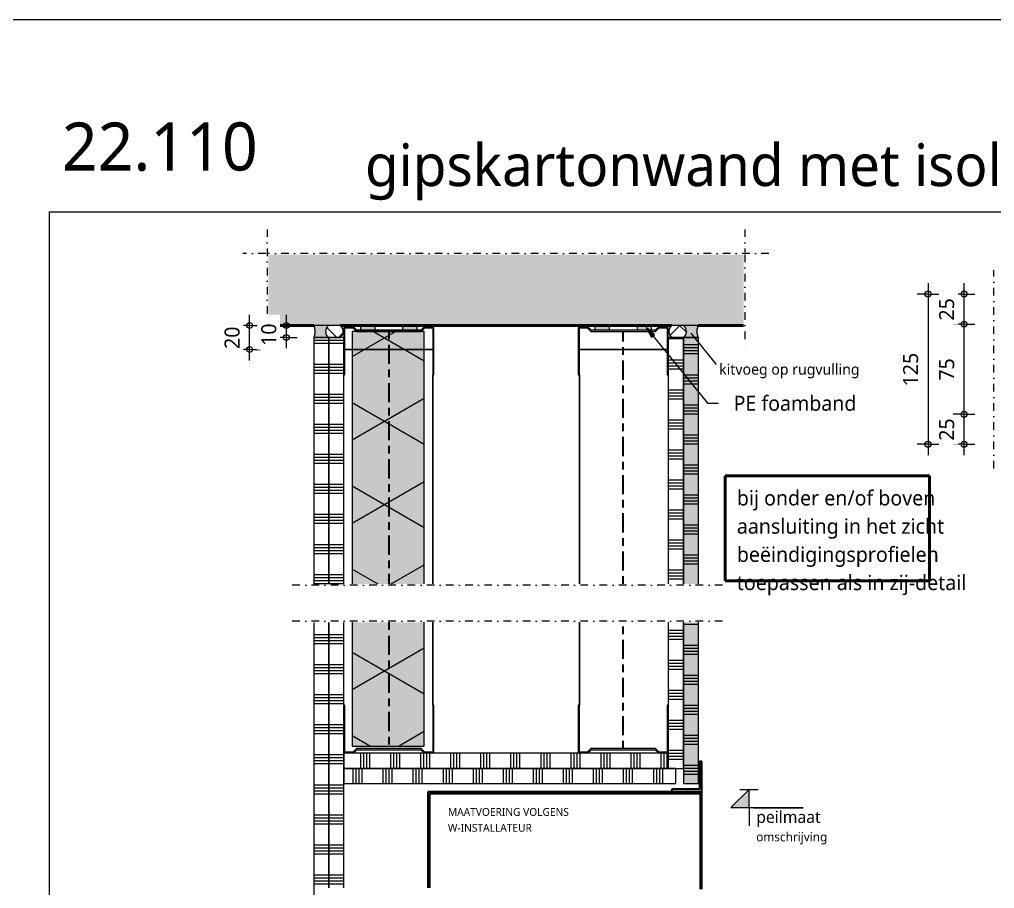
# Model space of a CAD drawing. Header units: millimetres. Extents: x -617 to 12931, y -7813 to -1363.
# Drawn here: x 10856 to 11667, y -2086 to -1363 of the extents above; entities that cross this region are included whole.
import ezdxf

# ---------------------------------------------------------------- set-up
doc = ezdxf.new("R2010")
doc.units = ezdxf.units.MM
doc.linetypes.add('Center', pattern=[31.75, 6.35, -4.7625, 15.875, -4.7625])
doc.linetypes.add('Dash dot', pattern=[15.875, 6.35, -4.7625, 0, -4.7625])
for name, color, linetype, lineweight in [('A-ANNO-DIMS', 211, 'Continuous', 13), ('A-ANNO-DIMS-5', 211, 'Continuous', 13), ('A-ANNO-IDEN', 131, 'Continuous', 18), ('A-ANNO-NOTE', 131, 'Continuous', 18), ('A-DETL', 90, 'Continuous', 13), ('A-DETL-CNTR', 5, 'Center', 35), ('A-DETL-GENF', 92, 'Continuous', 18), ('A-DETL-MBND', 5, 'Continuous', 25), ('G-ANNO-TEXT', 231, 'Continuous', 13)]:
    doc.layers.add(name, color=color, linetype=linetype, lineweight=lineweight)
doc.styles.add('Segoe UI', font='segoeui.ttf', dxfattribs={"height": 7.5})
doc.styles.add('Segoe UI_1', font='segoeui.ttf', dxfattribs={"height": 10})
doc.styles.add('Segoe UI_2', font='segoeui.ttf', dxfattribs={"height": 9})
doc.styles.add('Segoe UI_3', font='segoeui.ttf', dxfattribs={"height": 12.5})
doc.styles.add('Segoe UI_5', font='segoeui.ttf', dxfattribs={"height": 40})
doc.styles.add('Segoe UI_6', font='segoeui.ttf', dxfattribs={"height": 35})
doc.styles.add('Segoe UI_7', font='segoeui.ttf', dxfattribs={"height": 6.5})
doc.dimstyles.new('2_5_mm', dxfattribs={"dimscale": 304.8, "dimtxt": 13.092049, "dimasz": 0.016404, "dimexe": 0.029528, "dimexo": 0.0625, "dimgap": 0.014764, "dimtad": 1, "dimdec": 0, "dimzin": 0, "dimdsep": 46, "dimtxsty": 'Segoe UI_3', "dimblk1": 'DOTBLANK', "dimblk2": 'DOTBLANK', "dimsah": 1, "dimcen": 0.09, "dimdle": 0.029528, "dimazin": 0, "dimtfac": 1, "dimtdec": 4, "dimtix": 1, "dimtmove": 0, "dimatfit": 3, "dimfxl": 0.029528, "dimfxlon": 1, "dimtvp": 1, "dimtfill": 1, "dimtolj": 1, "dimtzin": 0, "dimarcsym": 2})
doc.dimstyles.new('2_5_mm_1', dxfattribs={"dimscale": 304.8, "dimtxt": 13.092049, "dimasz": 0.016404, "dimexe": 0.029528, "dimexo": 0.0625, "dimgap": 0.014764, "dimtad": 1, "dimdec": 0, "dimzin": 0, "dimdsep": 46, "dimtxsty": 'Segoe UI_3', "dimblk1": 'DOTBLANK', "dimblk2": 'DOTBLANK', "dimsah": 1, "dimcen": 0.09, "dimdle": 0.029528, "dimazin": 0, "dimtfac": 1, "dimtdec": 4, "dimtix": 1, "dimtmove": 2, "dimatfit": 3, "dimfxl": 0.029528, "dimfxlon": 1, "dimtvp": 1, "dimtfill": 1, "dimtolj": 1, "dimtzin": 0, "dimarcsym": 2})

# ---------------------------------------------------------------- blocks, each defined once
blk = doc.blocks.new('42 isolatie - Type 1-3760030-22_1 Principedetails metalstud')
at = {"layer": 'A-DETL-GENF'}
h = blk.add_hatch(color=256, dxfattribs=at)
h.paths.add_polyline_path([(345.28, -60.8), (345.28, -0.8), (242.28, -0.8), (242.28, -60.8), (304.79, -60.8)])
h.paths.add_polyline_path([(210.26, -56.8), (210.26, -0.8), (0.28, -0.8), (0.28, -60.8), (210.26, -60.8), (210.26, -57.21)])
at = {"layer": 'A-DETL-GENF', "lineweight": 13}
h = blk.add_hatch(dxfattribs=at)
h.set_pattern_fill('FP_2', color=256, style=0, pattern_type=2)
h.set_pattern_definition([(300, (0, -60.8), (-51.962, -30), []), (240, (0, -60.8), (-51.962, 30), [])])
h.paths.add_polyline_path([(345.28, -60.8), (345.28, -0.8), (242.28, -0.8), (242.28, -60.8), (304.79, -60.8)])
h.paths.add_polyline_path([(210.26, -56.8), (210.26, -0.8), (0.28, -0.8), (0.28, -60.8), (210.26, -60.8), (210.26, -57.21)])
at = {"layer": 'A-DETL-GENF'}
for p, q in [((210.26, -0.8), (0.28, -0.8)), ((0.28, -0.8), (0.28, -3.39)), ((210.26, -0.8), (0.28, -0.8)), ((0.28, -0.8), (0.28, -3.39)), ((0.28, -3.39), (0.28, -57.21)), ((345.28, -0.8), (242.28, -0.8)), ((345.28, -0.8), (242.28, -0.8)), ((345.28, -60.8), (345.28, -0.8)), ((345.28, -60.8), (345.28, -0.8)), ((0.28, -57.21), (0.28, -60.8)), ((0.28, -57.21), (0.28, -60.8)), ((0.28, -60.8), (210.26, -60.8)), ((0.28, -60.8), (210.26, -60.8)), ((242.28, -60.8), (345.28, -60.8)), ((242.28, -60.8), (345.28, -60.8))]:
    blk.add_line(p, q, dxfattribs=at)
blk = doc.blocks.new('40  gipsplaat - D12_5-V283-22_1 Principedetails metalstud')
at = {"layer": 'A-DETL-GENF', "lineweight": 13}
h = blk.add_hatch(dxfattribs=at)
h.set_pattern_fill('FP_368', color=256, style=0, pattern_type=2)
h.set_pattern_definition([(270, (1996.272, 11407.96), (25, 1e-15), []), (270, (1998.772, 11407.96), (25, 1e-15), []), (270, (2001.272, 11407.96), (25, 1e-15), []), (270, (2003.772, 11407.96), (25, 1e-15), [])])
h.paths.add_polyline_path([(0, 6.25), (0, 0), (121.5, 0), (121.5, 12.5), (0, 12.5)])
h.paths.add_polyline_path([(153.52, 12.5), (153.52, 0), (358.5, 0), (358.5, 12.5), (327.5, 12.5)])
at = {"layer": 'A-DETL-GENF'}
for p, q in [((12.5, 12.5), (0, 12.5)), ((0, 12.5), (0, 6.25)), ((0, 12.5), (0, 6.25)), ((13.5, 12.5), (12.5, 12.5)), ((13.5, 12.5), (12.5, 12.5)), ((52.5, 12.5), (13.5, 12.5)), ((121.5, 12.5), (52.5, 12.5)), ((121.5, 12.5), (52.5, 12.5)), ((327.5, 12.5), (153.52, 12.5)), ((327.5, 12.5), (153.52, 12.5)), ((358.5, 12.5), (327.5, 12.5)), ((358.5, 9.8), (358.5, 12.5)), ((358.5, 9.8), (358.5, 12.5)), ((358.5, 0), (358.5, 9.8)), ((358.5, 0), (358.5, 9.8)), ((0, 6.25), (0, 0)), ((0, 6.25), (0, 0)), ((0, 0), (121.5, 0)), ((153.52, 0), (358.5, 0))]:
    blk.add_line(p, q, dxfattribs=at)
blk = doc.blocks.new('40  gipsplaat - stootvast D12_5-V284-22_1 Principedetails metalstud')
at = {"layer": 'A-DETL-GENF'}
h = blk.add_hatch(color=256, dxfattribs=at)
h.paths.add_polyline_path([(0, 12.5), (0, 0), (134, 0), (134, 12.5), (71.49, 12.5)])
h.paths.add_polyline_path([(166.02, 12.15), (166.02, 0), (371, 0), (371, 12.5), (166.02, 12.5)])
at = {"layer": 'A-DETL-GENF', "lineweight": 13}
h = blk.add_hatch(dxfattribs=at)
h.set_pattern_fill('FP_369', color=256, style=0, pattern_type=2)
h.set_pattern_definition([(270, (2008.772, 11420.46), (25, 1e-15), []), (270, (2011.272, 11420.46), (25, 1e-15), []), (270, (2013.772, 11420.46), (25, 1e-15), []), (270, (2016.272, 11420.46), (25, 1e-15), [])])
h.paths.add_polyline_path([(0, 12.5), (0, 0), (134, 0), (134, 12.5), (71.49, 12.5)])
h.paths.add_polyline_path([(166.02, 12.15), (166.02, 0), (371, 0), (371, 12.5), (166.02, 12.5)])
at = {"layer": 'A-DETL-GENF'}
for p, q in [((134, 12.5), (0, 12.5)), ((0, 12.5), (0, 0)), ((134, 12.5), (0, 12.5)), ((0, 12.5), (0, 0)), ((371, 12.5), (166.02, 12.5)), ((371, 12.5), (166.02, 12.5)), ((371, 0), (371, 12.5)), ((0, 0), (134, 0)), ((0, 0), (134, 0)), ((166.02, 0), (371, 0)), ((166.02, 0), (371, 0))]:
    blk.add_line(p, q, dxfattribs=at)
blk = doc.blocks.new('22 metalstud profiel - 75 mm hor-V257-22_1 Principedetails metalstud')
at = {"layer": 'A-DETL-GENF'}
blk.add_hatch(color=256, dxfattribs=at).paths.add_polyline_path([(-36.5, 0), (-37.5, -1), (-37.5, -40), (-36.5, -40), (-36.5, -1), (-29.91, -1), (-26.91, -4), (26.91, -4), (29.91, -1), (36.5, -1), (36.5, -40), (37.5, -40), (37.5, -1), (36.5, 0), (29.5, 0), (26.5, -3), (-26.5, -3), (-29.5, 0)])
for p, q in [((-36.5, 0), (-37.5, -1)), ((-26.5, -3), (-29.5, 0)), ((29.5, 0), (26.5, -3)), ((37.5, -1), (36.5, 0)), ((-37.5, -1), (-37.5, -40)), ((-36.5, -40), (-36.5, -1)), ((-36.5, -1), (-29.91, -1)), ((-29.91, -1), (-26.91, -4)), ((-26.91, -4), (26.91, -4)), ((26.5, -3), (-26.5, -3)), ((26.91, -4), (29.91, -1)), ((29.91, -1), (36.5, -1)), ((36.5, -1), (36.5, -40)), ((37.5, -40), (37.5, -1)), ((-37.5, -40), (-36.5, -40)), ((36.5, -40), (37.5, -40)), ((37.5, -40), (36.5, -40))]:
    blk.add_line(p, q, dxfattribs=at)
blk = doc.blocks.new('40  gipsplaat - D12_5-V285-22_1 Principedetails metalstud')
at = {"layer": 'A-DETL-GENF', "lineweight": 13}
h = blk.add_hatch(dxfattribs=at)
h.set_pattern_fill('FP_370', color=256, style=0, pattern_type=2)
h.set_pattern_definition([(270, (2542.607, 11112.96), (25, 1e-15), []), (270, (2545.107, 11112.96), (25, 1e-15), []), (270, (2547.607, 11112.96), (25, 1e-15), []), (270, (2550.107, 11112.96), (25, 1e-15), [])])
h.paths.add_polyline_path([(0, 0.88), (0, 0), (149, 0), (149, 2.5), (197.98, 2.5), (197.98, 0), (414.83, 0), (414.83, 2.5), (446.85, 2.5), (446.85, 0), (667.83, 0), (667.83, 12.5), (0, 12.5), (0, 1.26)])
h.paths.add_polyline_path([(699.85, 1.42), (699.85, 0), (904.83, 0), (904.83, 12.5), (699.85, 12.5), (699.85, 11.61)])
at = {"layer": 'A-DETL-GENF'}
for p, q in [((667.83, 12.5), (0, 12.5)), ((0, 12.5), (0, 0)), ((667.83, 12.5), (0, 12.5)), ((0, 12.5), (0, 0)), ((904.83, 12.5), (699.85, 12.5)), ((904.83, 12.5), (699.85, 12.5)), ((904.83, 0), (904.83, 12.5)), ((904.83, 0), (904.83, 12.5)), ((0, 0), (149, 0)), ((197.98, 0), (414.83, 0)), ((446.85, 0), (667.83, 0)), ((699.85, 0), (904.83, 0))]:
    blk.add_line(p, q, dxfattribs=at)
blk = doc.blocks.new('40  gipsplaat - D12_5-V286-22_1 Principedetails metalstud')
at = {"layer": 'A-DETL-GENF', "lineweight": 13}
h = blk.add_hatch(dxfattribs=at)
h.set_pattern_fill('FP_371', color=256, style=0, pattern_type=2)
h.set_pattern_definition([(270, (2542.607, 11125.46), (25, 1e-15), []), (270, (2545.107, 11125.46), (25, 1e-15), []), (270, (2547.607, 11125.46), (25, 1e-15), []), (270, (2550.107, 11125.46), (25, 1e-15), [])])
h.paths.add_polyline_path([(0, 0), (149, 0), (149, 12.5), (0, 12.5), (0, 1.79)])
h.paths.add_polyline_path([(197.98, 12.5), (197.98, 0), (414.83, 0), (414.83, 12.5), (288.83, 12.5)])
h.paths.add_polyline_path([(446.85, 0), (667.83, 0), (667.83, 12.5), (446.85, 12.5)])
h.paths.add_polyline_path([(699.85, 12.5), (699.85, 0), (904.83, 0), (904.83, 12.5), (873.83, 12.5)])
at = {"layer": 'A-DETL-GENF'}
for p, q in [((149, 12.5), (0, 12.5)), ((0, 12.5), (0, 2.7)), ((149, 12.5), (0, 12.5)), ((414.83, 12.5), (197.98, 12.5)), ((414.83, 12.5), (197.98, 12.5)), ((667.83, 12.5), (446.85, 12.5)), ((667.83, 12.5), (446.85, 12.5)), ((904.83, 12.5), (699.85, 12.5)), ((904.83, 12.5), (699.85, 12.5)), ((904.83, 2.7), (904.83, 12.5)), ((0, 2.7), (0, 0)), ((0, 2.7), (0, 0)), ((0, 0), (36, 0)), ((36, 0), (149, 0)), ((36, 0), (149, 0)), ((197.98, 0), (288.83, 0)), ((197.98, 0), (288.83, 0)), ((288.83, 0), (327.83, 0)), ((327.83, 0), (328.83, 0)), ((327.83, 0), (328.83, 0)), ((328.83, 0), (353.83, 0)), ((353.83, 0), (414.83, 0)), ((353.83, 0), (414.83, 0)), ((446.85, 0), (533.83, 0)), ((446.85, 0), (533.83, 0)), ((533.83, 0), (558.83, 0)), ((558.83, 0), (559.83, 0)), ((558.83, 0), (559.83, 0)), ((559.83, 0), (598.83, 0)), ((598.83, 0), (667.83, 0)), ((598.83, 0), (667.83, 0)), ((699.85, 0), (873.83, 0)), ((699.85, 0), (873.83, 0)), ((873.83, 0), (904.83, 0)), ((904.83, 0), (904.83, 2.7)), ((904.83, 0), (904.83, 2.7))]:
    blk.add_line(p, q, dxfattribs=at)
blk = doc.blocks.new('22 metalstud profiel - 75 mm hor-V259-22_1 Principedetails metalstud')
at = {"layer": 'A-DETL-GENF'}
blk.add_hatch(color=256, dxfattribs=at).paths.add_polyline_path([(-36.5, 0), (-29.5, 0), (-26.5, 3), (26.5, 3), (29.5, 0), (36.5, 0), (37.5, 1), (37.5, 40), (36.5, 40), (36.5, 1), (29.91, 1), (26.91, 4), (-26.91, 4), (-29.91, 1), (-36.5, 1), (-36.5, 40), (-37.5, 40), (-37.5, 1)])
for p, q in [((-36.5, 40), (-37.5, 40)), ((-37.5, 40), (-37.5, 1)), ((-36.5, 1), (-36.5, 40)), ((36.5, 40), (36.5, 1)), ((37.5, 40), (36.5, 40)), ((37.5, 40), (36.5, 40)), ((37.5, 1), (37.5, 40)), ((-37.5, 1), (-36.5, 0)), ((-29.91, 1), (-36.5, 1)), ((-26.91, 4), (-29.91, 1)), ((-29.5, 0), (-26.5, 3)), ((26.91, 4), (-26.91, 4)), ((-26.5, 3), (26.5, 3)), ((26.5, 3), (29.5, 0)), ((29.91, 1), (26.91, 4)), ((36.5, 1), (29.91, 1)), ((36.5, 0), (37.5, 1))]:
    blk.add_line(p, q, dxfattribs=at)
blk = doc.blocks.new('40  gipsplaat - D12_5-2957548-22_1 Principedetails metalstud')
at = {"layer": 'A-DETL-GENF', "lineweight": 13}
h = blk.add_hatch(dxfattribs=at)
h.set_pattern_fill('FP_374', color=256, style=0, pattern_type=2)
h.set_pattern_definition([(270, (11385.46, -1973.772), (25, 1e-15), []), (270, (11382.96, -1973.772), (25, 1e-15), []), (270, (11380.46, -1973.772), (25, 1e-15), []), (270, (11377.96, -1973.772), (25, 1e-15), [])])
h.paths.add_polyline_path([(131.73, 12.5), (0, 12.5), (0, 0), (270, 0), (270, 12.5)])
at = {"layer": 'A-DETL-GENF'}
for p, q in [((270, 12.5), (0, 12.5)), ((0, 12.5), (0, 0)), ((0, 12.5), (0, 0)), ((270, 0), (270, 12.5)), ((270, 0), (270, 12.5)), ((0, 0), (270, 0)), ((0, 0), (270, 0))]:
    blk.add_line(p, q, dxfattribs=at)
blk = doc.blocks.new('40  gipsplaat - D12_5-2957549-22_1 Principedetails metalstud')
at = {"layer": 'A-DETL-GENF', "lineweight": 13}
h = blk.add_hatch(dxfattribs=at)
h.set_pattern_fill('FP_375', color=256, style=0, pattern_type=2)
h.set_pattern_definition([(270, (11391.71, -1986.272), (25, 1e-15), []), (270, (11389.21, -1986.272), (25, 1e-15), []), (270, (11386.71, -1986.272), (25, 1e-15), []), (270, (11384.21, -1986.272), (25, 1e-15), [])])
h.paths.add_polyline_path([(137.98, 12.5), (0, 12.5), (0, 0), (276.25, 0), (276.25, 12.5)])
at = {"layer": 'A-DETL-GENF'}
for p, q in [((276.25, 12.5), (0, 12.5)), ((0, 12.5), (0, 0)), ((276.25, 12.5), (0, 12.5)), ((0, 12.5), (0, 0)), ((276.25, 0), (276.25, 12.5)), ((276.25, 0), (276.25, 12.5)), ((0, 0), (276.25, 0)), ((0, 0), (276.25, 0))]:
    blk.add_line(p, q, dxfattribs=at)
blk = doc.blocks.new('22 metalstud profiel - 75 mm hor-4394542-22_1 Principedetails metalstud')
at = {"layer": 'A-DETL-GENF'}
for points in [[(-36.5, 40), (-37.5, 40), (-37.5, 1), (-36.5, 0), (-29.5, 0), (-26.5, 3), (26.5, 3), (29.5, 0), (36.5, 0), (37.5, 1), (37.5, 40), (36.5, 40), (36.5, 1), (29.91, 1), (26.91, 4), (-26.91, 4), (-29.91, 1), (-36.5, 1)], [(-23.5, 3), (-23.5, -1), (-11.5, -1), (-11.5, 3)], [(23.5, 3), (11.5, 3), (11.5, -1), (23.5, -1)]]:
    blk.add_hatch(color=256, dxfattribs=at).paths.add_polyline_path(points)
for p, q in [((-36.5, 40), (-37.5, 40)), ((-37.5, 40), (-37.5, 1)), ((-36.5, 1), (-36.5, 40)), ((36.5, 40), (36.5, 1)), ((37.5, 40), (36.5, 40)), ((37.5, 40), (36.5, 40)), ((37.5, 1), (37.5, 40)), ((-37.5, 1), (-36.5, 0)), ((-29.91, 1), (-36.5, 1)), ((-26.91, 4), (-29.91, 1)), ((-29.5, 0), (-26.5, 3)), ((26.91, 4), (-26.91, 4)), ((-26.5, 3), (26.5, 3)), ((-23.5, 3), (-23.5, -1)), ((-11.5, -1), (-11.5, 3)), ((11.5, 3), (11.5, -1)), ((23.5, -1), (23.5, 3)), ((26.5, 3), (29.5, 0)), ((29.91, 1), (26.91, 4)), ((36.5, 1), (29.91, 1)), ((36.5, 0), (37.5, 1)), ((-36.5, 0), (-29.5, 0)), ((29.5, 0), (36.5, 0))]:
    blk.add_line(p, q, dxfattribs=at)
blk = doc.blocks.new('00 afbreeklijn 1 s l - Type 1-2338414-22_1 Principedetails metalstud')
at = {"layer": 'A-DETL-GENF', "linetype": 'Dash dot'}
blk.add_line((145, 0), (-20, 0), dxfattribs=at)
blk = doc.blocks.new('00 afbreeklijn 1 s l - Type 1-2338416-22_1 Principedetails metalstud')
at = {"layer": 'A-DETL-GENF', "linetype": 'Dash dot'}
for p, q in [((340, 30.02), (-20, 30.02)), ((340, 0), (-20, 0))]:
    blk.add_line(p, q, dxfattribs=at)
blk = doc.blocks.new('23 vloerweergave - 23 DI vloerweergave s e-4415491-22_1 Principedetails metalstud')
at = {"layer": 'A-DETL-GENF', "linetype": 'Dash dot'}
blk.add_hatch(color=256, dxfattribs=at).paths.add_polyline_path([(-148.84, 0), (197.75, 0), (197.75, 59), (-197.75, 59), (-197.75, 0), (-159.03, 0)])
for p, q in [((-198.75, 80), (-198.75, -20)), ((198.75, 80), (198.75, 61)), ((-199.75, 60), (-218.75, 60)), ((218.75, 60), (-197.75, 60)), ((198.75, 59), (198.75, -20))]:
    blk.add_line(p, q, dxfattribs=at)
at = {"layer": 'A-DETL-GENF', "lineweight": 50}
for p, q in [((-197.75, 0), (-159.92, 0)), ((-137.62, 0), (137.78, 0)), ((160.08, 0), (197.75, 0))]:
    blk.add_line(p, q, dxfattribs=at)
blk = doc.blocks.new('30 kitvoeg op rugvulling - holle kitvoeg 10mm-V310-22_1 Principedetails metalstud')
at = {"layer": 'A-DETL-GENF', "lineweight": 13}
h = blk.add_hatch(dxfattribs=at)
h.set_pattern_fill('FP_404', color=256, style=0, pattern_type=2)
h.set_pattern_definition([(315, (1627.772, 11420.461), (10.606602, 10.606602), []), (45, (1627.772, 11420.461), (-10.606602, 10.606602), [])])
h.paths.add_polyline_path([(0, 22.3), (0, 12.15), (1.2, 11.08), (2.63, 10.33), (4.19, 9.94), (5.81, 9.94), (7.37, 10.33), (8.8, 11.08), (10, 12.15), (10, 22.3), (8.8, 23.37), (7.37, 24.12), (5.81, 24.51), (4.19, 24.51), (2.63, 24.12), (1.2, 23.37)])
blk.add_hatch(color=256, dxfattribs=at).paths.add_polyline_path([(0, 12.15), (0, 0), (3.33, 0.89), (6.67, 0.89), (10, 0), (10, 12.15), (8.8, 11.08), (7.37, 10.33), (5.81, 9.94), (4.19, 9.94), (2.63, 10.33), (1.2, 11.08)])
for p, q in [((0, 22.3), (0, 12.15)), ((10, 12.15), (10, 22.3))]:
    blk.add_line(p, q, dxfattribs=at)
at = {"layer": 'A-DETL-GENF'}
for p, q in [((0, 12.15), (0, 0)), ((10, 0), (10, 12.15))]:
    blk.add_line(p, q, dxfattribs=at)
at = {"layer": 'A-DETL-GENF', "lineweight": 13}
for centre, start, end in [((5, 17.89), 41.40962, 138.59038), ((5, 16.56), 221.40962, 318.59038)]:
    blk.add_arc(centre, 6.67, start, end, dxfattribs=at)
at = {"layer": 'A-DETL-GENF'}
blk.add_open_spline([(0, 0), (1.11, 0.44), (3.33, 1.04), (6.67, 1.04), (8.89, 0.44), (10, 0)], degree=3, dxfattribs=at)
blk = doc.blocks.new('30 kitvoeg op rugvulling - holle kitvoeg 10mm-V311-22_1 Principedetails metalstud')
at = {"layer": 'A-DETL-GENF', "lineweight": 13}
blk.add_hatch(color=256, dxfattribs=at).paths.add_polyline_path([(0, -11.08), (0, -12.15), (1.2, -11.08), (2.63, -10.33), (4.19, -9.94), (5.81, -9.94), (7.37, -10.33), (8.8, -11.08), (10, -12.15), (10, 0), (6.67, -0.89), (3.33, -0.89), (0, 0), (0, -9.94)])
h = blk.add_hatch(dxfattribs=at)
h.set_pattern_fill('FP_405', color=256, style=0, pattern_type=2)
h.set_pattern_definition([(315, (1627.772, 11100.461), (10.606602, 10.606602), []), (45, (1627.772, 11100.461), (-10.606602, 10.606602), [])])
h.paths.add_polyline_path([(0, -12.15), (0, -22.3), (1.2, -23.37), (2.63, -24.12), (4.19, -24.51), (5.81, -24.51), (7.37, -24.12), (8.8, -23.37), (10, -22.3), (10, -12.15), (8.8, -11.08), (7.37, -10.33), (5.81, -9.94), (4.19, -9.94), (2.63, -10.33), (1.2, -11.08)])
at = {"layer": 'A-DETL-GENF'}
for p, q in [((0, 0), (0, -12.15)), ((10, -12.15), (10, 0))]:
    blk.add_line(p, q, dxfattribs=at)
at = {"layer": 'A-DETL-GENF', "lineweight": 13}
for p, q in [((0, -12.15), (0, -22.3)), ((10, -22.3), (10, -12.15))]:
    blk.add_line(p, q, dxfattribs=at)
for centre, start, end in [((5, -16.56), 41.40962, 138.59038), ((5, -17.89), 221.40962, 318.59038)]:
    blk.add_arc(centre, 6.67, start, end, dxfattribs=at)
at = {"layer": 'A-DETL-GENF'}
blk.add_open_spline([(10, 0), (8.89, -0.44), (6.67, -1.04), (3.33, -1.04), (1.11, -0.44), (0, 0)], degree=3, dxfattribs=at)
blk = doc.blocks.new('DIMBLOCK175-22_1 Principedetails metalstud')
at = {"layer": 'A-ANNO-DIMS-5'}
for p, q in [((11641.56, -1691.65), (11632.56, -1691.65)), ((11641.56, -1725.65), (11641.56, -1691.65)), ((11641.56, -1691.65), (11650.56, -1691.65)), ((11641.56, -1716.65), (11632.56, -1716.65)), ((11641.56, -1716.65), (11650.56, -1716.65))]:
    blk.add_line(p, q, dxfattribs=at)
for centre in [(11641.56, -1691.65), (11641.56, -1716.65)]:
    blk.add_circle(centre, 2.5, dxfattribs=at)
at = {"layer": 'A-ANNO-DIMS-5', "color": 0, "insert": (11620.75, -1713.67), "char_height": 12.5, "width": 22.8516, "attachment_point": 1, "rotation": 90, "line_spacing_factor": 1.142579, "style": 'Segoe UI_3', "bg_fill": 3, "box_fill_scale": 1.25, "bg_fill_color": 9, "bg_fill_true_color": 13158600, "bg_fill_transparency": 0}
blk.add_mtext('25', dxfattribs=at)
blk = doc.blocks.new('_DotBlank')
at = {"color": 0, "linetype": 'ByBlock', "lineweight": -2}
blk.add_line((-0.5, 0), (-1, 0), dxfattribs=at)
blk.add_circle((0, 0), 0.5, dxfattribs=at)
blk = doc.blocks.new('DIMBLOCK176-22_1 Principedetails metalstud')
at = {"layer": 'A-ANNO-DIMS-5'}
for p, q in [((11641.56, -1616.65), (11632.56, -1616.65)), ((11641.56, -1691.65), (11641.56, -1616.65)), ((11641.56, -1616.65), (11650.56, -1616.65)), ((11641.56, -1691.65), (11632.56, -1691.65)), ((11641.56, -1691.65), (11650.56, -1691.65))]:
    blk.add_line(p, q, dxfattribs=at)
for centre in [(11641.56, -1616.65), (11641.56, -1691.65)]:
    blk.add_circle(centre, 2.5, dxfattribs=at)
at = {"layer": 'A-ANNO-DIMS-5', "color": 0, "insert": (11620.75, -1663.67), "char_height": 12.5, "width": 22.8516, "attachment_point": 1, "rotation": 90, "line_spacing_factor": 1.142579, "style": 'Segoe UI_3', "bg_fill": 3, "box_fill_scale": 1.25, "bg_fill_color": 9, "bg_fill_true_color": 13158600, "bg_fill_transparency": 0}
blk.add_mtext('75', dxfattribs=at)
blk = doc.blocks.new('DIMBLOCK177-22_1 Principedetails metalstud')
at = {"layer": 'A-ANNO-DIMS-5'}
for p, q in [((11641.56, -1616.65), (11641.56, -1582.65)), ((11641.56, -1591.65), (11632.56, -1591.65)), ((11641.56, -1591.65), (11650.56, -1591.65)), ((11641.56, -1616.65), (11632.56, -1616.65)), ((11641.56, -1616.65), (11650.56, -1616.65))]:
    blk.add_line(p, q, dxfattribs=at)
for centre in [(11641.56, -1591.65), (11641.56, -1616.65)]:
    blk.add_circle(centre, 2.5, dxfattribs=at)
at = {"layer": 'A-ANNO-DIMS-5', "color": 0, "insert": (11620.75, -1613.67), "char_height": 12.5, "width": 22.8516, "attachment_point": 1, "rotation": 90, "line_spacing_factor": 1.142579, "style": 'Segoe UI_3', "bg_fill": 3, "box_fill_scale": 1.25, "bg_fill_color": 9, "bg_fill_true_color": 13158600, "bg_fill_transparency": 0}
blk.add_mtext('25', dxfattribs=at)
blk = doc.blocks.new('DIMBLOCK178-22_1 Principedetails metalstud')
at = {"layer": 'A-ANNO-DIMS-5'}
for p, q in [((11611.56, -1582.65), (11611.56, -1725.65)), ((11611.56, -1591.65), (11602.56, -1591.65)), ((11611.56, -1591.65), (11620.56, -1591.65)), ((11611.56, -1716.65), (11602.56, -1716.65)), ((11611.56, -1716.65), (11620.56, -1716.65))]:
    blk.add_line(p, q, dxfattribs=at)
for centre in [(11611.56, -1591.65), (11611.56, -1716.65)]:
    blk.add_circle(centre, 2.5, dxfattribs=at)
at = {"layer": 'A-ANNO-DIMS-5', "color": 0, "insert": (11590.75, -1668.43), "char_height": 12.5, "width": 34.2774, "attachment_point": 1, "rotation": 90, "line_spacing_factor": 1.142579, "style": 'Segoe UI_3', "bg_fill": 3, "box_fill_scale": 1.25, "bg_fill_color": 9, "bg_fill_true_color": 13158600, "bg_fill_transparency": 0}
blk.add_mtext('125', dxfattribs=at)
blk = doc.blocks.new('DIMBLOCK179-22_1 Principedetails metalstud')
at = {"layer": 'A-ANNO-DIMS-5'}
for p, q in [((11047.1, -1646.77), (11047.1, -1608.77)), ((11047.1, -1617.77), (11038.1, -1617.77)), ((11047.1, -1617.77), (11056.1, -1617.77)), ((11047.1, -1637.77), (11038.1, -1637.77)), ((11047.1, -1637.77), (11056.1, -1637.77))]:
    blk.add_line(p, q, dxfattribs=at)
for centre in [(11047.1, -1617.77), (11047.1, -1637.77)]:
    blk.add_circle(centre, 2.5, dxfattribs=at)
at = {"layer": 'A-ANNO-DIMS-5', "color": 0, "insert": (11026.29, -1637.29), "char_height": 12.5, "width": 22.8516, "attachment_point": 1, "rotation": 90, "line_spacing_factor": 1.142579, "style": 'Segoe UI_3', "bg_fill": 3, "box_fill_scale": 1.25, "bg_fill_color": 9, "bg_fill_true_color": 13158600, "bg_fill_transparency": 0}
blk.add_mtext('20', dxfattribs=at)
blk = doc.blocks.new('DIMBLOCK180-22_1 Principedetails metalstud')
at = {"layer": 'A-ANNO-DIMS-5'}
for p, q in [((11077.62, -1608.77), (11077.62, -1636.77)), ((11077.62, -1617.77), (11068.62, -1617.77)), ((11077.62, -1617.77), (11086.62, -1617.77)), ((11077.62, -1627.77), (11068.62, -1627.77)), ((11077.62, -1627.77), (11086.62, -1627.77))]:
    blk.add_line(p, q, dxfattribs=at)
for centre in [(11077.62, -1617.77), (11077.62, -1627.77)]:
    blk.add_circle(centre, 2.5, dxfattribs=at)
at = {"layer": 'A-ANNO-DIMS-5', "color": 0, "insert": (11056.81, -1634.71), "char_height": 12.5, "width": 22.8516, "attachment_point": 1, "rotation": 90, "line_spacing_factor": 1.142579, "style": 'Segoe UI_3', "bg_fill": 3, "box_fill_scale": 1.25, "bg_fill_color": 9, "bg_fill_true_color": 13158600, "bg_fill_transparency": 0}
blk.add_mtext('10', dxfattribs=at)

msp = doc.modelspace()

# ---------------------------------------------------------------- hatches: boundary and pattern name
at = {"layer": 'A-ANNO-NOTE'}
msp.add_hatch(color=256, dxfattribs=at).paths.add_polyline_path([(11462.59, -2018.77), (11462.59, -2003.77), (11447.59, -2018.77)])
at = {"layer": 'A-DETL-GENF'}
for points in [[(11398.46, -2005.5), (11423.46, -2005.5), (11423.46, -1980.5), (11421.46, -1980.5), (11421.46, -2003.5), (11398.46, -2003.5)], [(11423.39, -2086.77), (11423.46, -2086.77), (11423.46, -2005.77), (11195.46, -2005.77), (11195.46, -2085.76), (11196.96, -2085.76), (11196.96, -2007.27), (11421.96, -2007.27), (11421.96, -2086.77)]]:
    msp.add_hatch(color=7, dxfattribs=at).paths.add_polyline_path(points)
at = {"layer": 'G-ANNO-TEXT'}
msp.add_hatch(color=7, dxfattribs=at).paths.add_polyline_path([(11376.96, -1619.44), (11381.39, -1627.43), (11383.86, -1625.44)])

# ---------------------------------------------------------------- linework, layer by layer
at = {"layer": 'A-ANNO-IDEN'}
msp.add_line((11414.23, -1624.23), (11437.74, -1653.39), dxfattribs=at)
at = {"layer": 'A-ANNO-NOTE'}
msp.add_line((11455.09, -2003.77), (11470.09, -2003.77), dxfattribs=at)
at = {"layer": 'A-DETL', "lineweight": 18}
for p, q in [((8730.71, -1363.15), (12930.71, -1363.15)), ((10880.71, -2798.15), (10880.71, -1523.15)), ((10880.71, -1523.15), (12880.71, -1523.15))]:
    msp.add_line(p, q, dxfattribs=at)
at = {"layer": 'A-DETL', "lineweight": 50}
for p, q in [((11442.67, -1742.74), (11612.67, -1742.74)), ((11442.67, -1830.24), (11442.67, -1742.74)), ((11612.67, -1742.74), (11612.67, -1830.24)), ((11612.67, -1830.24), (11442.67, -1830.24))]:
    msp.add_line(p, q, dxfattribs=at)
at = {"layer": 'A-DETL', "lineweight": 35}
for p, q in [((11423.46, -1980.5), (11421.46, -1980.5)), ((11421.46, -1980.5), (11421.46, -2003.5)), ((11423.46, -2005.5), (11423.46, -1980.5)), ((11423.46, -2005.77), (11195.46, -2005.77)), ((11195.46, -2005.77), (11195.46, -2085.76)), ((11196.96, -2085.76), (11196.96, -2007.27)), ((11196.96, -2007.27), (11421.96, -2007.27)), ((11421.46, -2003.5), (11398.46, -2003.5)), ((11398.46, -2003.5), (11398.46, -2005.5)), ((11398.46, -2005.5), (11423.46, -2005.5)), ((11421.96, -2007.27), (11421.96, -2086.77)), ((11423.46, -2086.77), (11423.46, -2005.77))]:
    msp.add_line(p, q, dxfattribs=at)
at = {"layer": 'A-DETL-CNTR'}
for p, q in [((11162.96, -1622.77), (11162.96, -1832.76)), ((11357.96, -1832.76), (11357.96, -1622.77)), ((11162.96, -1864.77), (11162.96, -1969.77)), ((11357.96, -1969.77), (11357.96, -1864.77))]:
    msp.add_line(p, q, dxfattribs=at)
at = {"layer": 'A-DETL-MBND'}
for p, q in [((11126.46, -1637.77), (11199.46, -1637.77)), ((11321.46, -1637.77), (11394.46, -1637.77)), ((11199.46, -1832.76), (11199.46, -1658.77)), ((11321.46, -1832.76), (11321.46, -1658.77)), ((11199.46, -1933.77), (11199.46, -1864.77)), ((11321.46, -1933.77), (11321.46, -1864.77))]:
    msp.add_line(p, q, dxfattribs=at)
at = {"layer": 'G-ANNO-TEXT', "color": 250}
for p, q in [((11376.96, -1619.44), (11381.39, -1627.43)), ((11383.86, -1625.44), (11376.96, -1619.44)), ((11376.96, -1619.44), (11427.96, -1682.49)), ((11381.39, -1627.43), (11383.86, -1625.44)), ((11427.96, -1682.49), (11437.29, -1682.49))]:
    msp.add_line(p, q, dxfattribs=at)

# ---------------------------------------------------------------- block references
at = {"layer": 'A-DETL-GENF', "linetype": 'Dash dot'}
for name, p in [('23 vloerweergave - 23 DI vloerweergave s e-4415491-22_1 Principedetails metalstud', (11260.38, -1617.77)), ('00 afbreeklijn 1 s l - Type 1-2338416-22_1 Principedetails metalstud', (11100.46, -1863.77))]:
    msp.add_blockref(name, p, dxfattribs=at)
at = {"layer": 'A-DETL-GENF', "linetype": 'Dash dot', "rotation": 270}
msp.add_blockref('00 afbreeklijn 1 s l - Type 1-2338414-22_1 Principedetails metalstud', (11666.32, -1591.65), dxfattribs=at)
at = {"layer": 'A-DETL-GENF', "lineweight": 13}
for name, p, rotation in [('30 kitvoeg op rugvulling - holle kitvoeg 10mm-V311-22_1 Principedetails metalstud', (11100.46, -1627.77), 89.99999999999991), ('30 kitvoeg op rugvulling - holle kitvoeg 10mm-V310-22_1 Principedetails metalstud', (11420.46, -1627.77), 90.00000000000102)]:
    msp.add_blockref(name, p, dxfattribs=dict(at, rotation=rotation))
at = {"layer": 'A-DETL-GENF'}
for name, p, rotation in [('22 metalstud profiel - 75 mm hor-4394542-22_1 Principedetails metalstud', (11162.96, -1618.77), 180), ('22 metalstud profiel - 75 mm hor-4394542-22_1 Principedetails metalstud', (11357.96, -1618.77), 180), ('40  gipsplaat - D12_5-V285-22_1 Principedetails metalstud', (11112.96, -2532.61), 90), ('40  gipsplaat - D12_5-V286-22_1 Principedetails metalstud', (11125.46, -2532.61), 90), ('42 isolatie - Type 1-3760030-22_1 Principedetails metalstud', (11193.26, -1622.49), 269.9999999999999), ('40  gipsplaat - D12_5-V283-22_1 Principedetails metalstud', (11407.96, -1986.27), 90), ('40  gipsplaat - stootvast D12_5-V284-22_1 Principedetails metalstud', (11420.46, -1998.77), 90), ('22 metalstud profiel - 75 mm hor-V257-22_1 Principedetails metalstud', (11357.96, -1973.77), 180), ('40  gipsplaat - D12_5-2957548-22_1 Principedetails metalstud', (11395.46, -1973.77), 180), ('40  gipsplaat - D12_5-2957549-22_1 Principedetails metalstud', (11401.71, -1986.27), 180)]:
    msp.add_blockref(name, p, dxfattribs=dict(at, rotation=rotation))
msp.add_blockref('22 metalstud profiel - 75 mm hor-V259-22_1 Principedetails metalstud', (11162.96, -1973.77), dxfattribs=at)

# ---------------------------------------------------------------- texts
at = {"layer": 'A-ANNO-NOTE', "lineweight": 13, "insert": (11468.64, -2039.55), "char_height": 7.5, "width": 72.5527, "attachment_point": 1, "style": 'Segoe UI', "bg_fill": 3, "box_fill_scale": 1.25, "bg_fill_color": 9, "bg_fill_true_color": 13158600, "bg_fill_transparency": 0}
msp.add_mtext('omschrijving', dxfattribs=at)
at = {"layer": 'G-ANNO-TEXT', "color": 7, "attachment_point": 1}
for s, insert, char_height, width, style in [('22.110', (10890.97, -1448.84), 40, 201.6244, 'Segoe UI_5'), ('gipskartonwand met isolatie inbouw BSH-kast', (11143.12, -1466.78), 35, 1234.9996, 'Segoe UI_6'), ('PE foamband', (11449.79, -1676.24), 12.5, 125.0632, 'Segoe UI_3'), ('bij onder en/of boven', (11452.49, -1755.02), 12.5, 205.232, 'Segoe UI_3'), ('aansluiting in het zicht', (11452.49, -1778.51), 12.5, 211.2447, 'Segoe UI_3'), ('beëindigingsprofielen', (11452.49, -1801.99), 12.5, 204.4303, 'Segoe UI_3'), ('toepassen als in zij-detail', (11452.49, -1825.47), 12.5, 235.6961, 'Segoe UI_3'), ('MAATVOERING VOLGENS', (11212.13, -2019.29), 6.5, 134.2827, 'Segoe UI_7'), ('W-INSTALLATEUR', (11212.13, -2032.52), 6.5, 92.9958, 'Segoe UI_7')]:
    msp.add_mtext(s, dxfattribs=dict(at, insert=insert, char_height=char_height, width=width, style=style))

# ---------------------------------------------------------------- dimensions: what is measured, and where the dimension line sits
at = {"layer": 'A-ANNO-DIMS'}
dim = msp.add_linear_dim(base=(11641.56, -1691.65), p1=(11650.56, -1716.65), p2=(11650.56, -1691.65), angle=90, dimstyle='2_5_mm', override={"dimpost": '<>', "dimfxl": 25}, dxfattribs=at)
dim.commit()
dim.dimension.update_dxf_attribs({"geometry": 'DIMBLOCK175-22_1 Principedetails metalstud', "text_midpoint": (11630.59, -1704.15)})

# ---------------------------------------------------------------- next in the draw order: texts
at = {"layer": 'A-ANNO-NOTE', "lineweight": 13, "insert": (11468.64, -2021.72), "char_height": 10, "width": 65.3375, "attachment_point": 1, "style": 'Segoe UI_1', "bg_fill": 3, "box_fill_scale": 1.25, "bg_fill_color": 9, "bg_fill_true_color": 13158600, "bg_fill_transparency": 0}
msp.add_mtext('peilmaat', dxfattribs=at)

# ---------------------------------------------------------------- next in the draw order: dimensions: what is measured, and where the dimension line sits
at = {"layer": 'A-ANNO-DIMS'}
for base, p1, p2, override, picture, middle in [((11047.1, -1617.77), (11056.1, -1637.77), (11038.1, -1617.77), {"dimpost": '<>', "dimfxl": 26.907248}, 'DIMBLOCK179-22_1 Principedetails metalstud', (11036.14, -1627.77)), ((11641.56, -1616.65), (11650.56, -1691.65), (11650.56, -1616.65), {"dimpost": '<>', "dimfxl": 75}, 'DIMBLOCK176-22_1 Principedetails metalstud', (11630.7, -1654.15))]:
    dim = msp.add_linear_dim(base=base, p1=p1, p2=p2, angle=90, dimstyle='2_5_mm', override=override, dxfattribs=at)
    dim.commit()
    dim.dimension.update_dxf_attribs({"geometry": picture, "text_midpoint": middle})

# ---------------------------------------------------------------- next in the draw order: linework, layer by layer
at = {"layer": 'A-ANNO-NOTE'}
for p, q in [((11462.59, -2003.77), (11447.59, -2018.77)), ((11462.59, -2018.77), (11462.59, -2003.77)), ((11447.59, -2018.77), (11462.59, -2018.77)), ((11462.59, -2018.77), (11462.59, -2033.97)), ((11462.59, -2018.87), (11507.59, -2018.87))]:
    msp.add_line(p, q, dxfattribs=at)

# ---------------------------------------------------------------- next in the draw order: dimensions: what is measured, and where the dimension line sits
at = {"layer": 'A-ANNO-DIMS'}
dim = msp.add_linear_dim(base=(11641.56, -1591.65), p1=(11650.56, -1616.65), p2=(11650.56, -1591.65), angle=90, dimstyle='2_5_mm', override={"dimpost": '<>', "dimfxl": 25}, dxfattribs=at)
dim.commit()
dim.dimension.update_dxf_attribs({"geometry": 'DIMBLOCK177-22_1 Principedetails metalstud', "text_midpoint": (11630.59, -1604.15)})
dim = msp.add_linear_dim(base=(11077.62, -1627.77), p1=(11086.62, -1617.77), p2=(11086.62, -1627.77), angle=90, dimstyle='2_5_mm_1', override={"dimpost": '<>', "dimfxl": 10}, dxfattribs=at)
dim.commit()
dim.dimension.update_dxf_attribs({"geometry": 'DIMBLOCK180-22_1 Principedetails metalstud', "text_midpoint": (11065.15, -1623.28), "dimtype": 160, "text_rotation": 90})

# ---------------------------------------------------------------- next in the draw order: dimensions: what is measured, and where the dimension line sits
dim = msp.add_linear_dim(base=(11611.56, -1716.65), p1=(11620.56, -1591.65), p2=(11620.56, -1716.65), angle=90, dimstyle='2_5_mm', override={"dimpost": '<>', "dimfxl": 125}, dxfattribs=at)
dim.commit()
dim.dimension.update_dxf_attribs({"geometry": 'DIMBLOCK178-22_1 Principedetails metalstud', "text_midpoint": (11600.56, -1654.15)})

# ---------------------------------------------------------------- next in the draw order: texts
at = {"layer": 'A-ANNO-IDEN', "lineweight": 13, "insert": (11437.74, -1649.69), "char_height": 9, "width": 152.3206, "attachment_point": 1, "style": 'Segoe UI_2', "bg_fill": 3, "box_fill_scale": 1.25, "bg_fill_color": 9, "bg_fill_true_color": 13158600, "bg_fill_transparency": 0}
msp.add_mtext('kitvoeg op rugvulling', dxfattribs=at)

doc.saveas('drawing.dxf')
